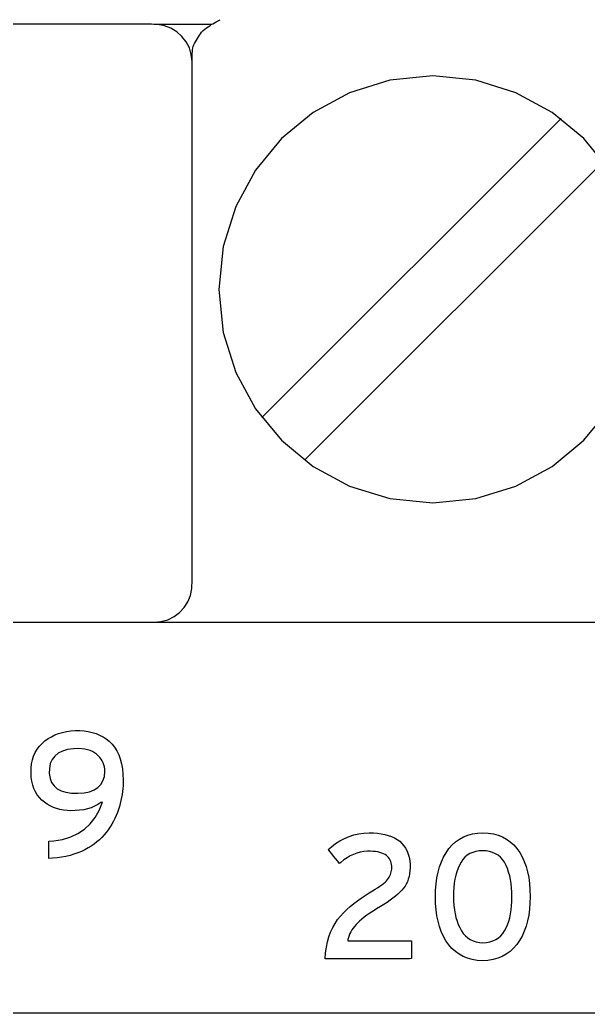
# Model space of a CAD drawing. Extents: x 1 to 47.7, y 0.2 to 35.
# Drawn here: x 32.948 to 33.393, y 10.665 to 11.443 of the extents above; entities that cross this region are included whole.
import ezdxf

# ---------------------------------------------------------------- set-up
doc = ezdxf.new("R2010")
doc.units = 0
doc.header["$MEASUREMENT"] = 0
for name, color, linetype in [('5_1___24__TARGET_LEDS___12', 7, 'CONTINUOUS'), ('6_1__EMPTY_IO_BOARD_POSITI', 7, 'CONTINUOUS'), ('6_2___8__INDEPENDENT_INPUT', 7, 'CONTINUOUS'), ('6_3___8__OPTOISO_INDEPENDE', 7, 'CONTINUOUS'), ('6_4___24__OPTOISO_INDEPEND', 7, 'CONTINUOUS'), ('6_5___8__INDEPENDENT_INPUT', 7, 'CONTINUOUS'), ('6_6___8__INDEPENDENT_INPUT', 7, 'CONTINUOUS'), ('6_7___8__OPTOISO_INDEPENDE', 7, 'CONTINUOUS'), ('6_8___8__OPTOISO_INDEPENDE', 7, 'CONTINUOUS'), ('7_0_____DWG', 7, 'CONTINUOUS')]:
    doc.layers.add(name, color=color, linetype=linetype)

msp = doc.modelspace()

# ---------------------------------------------------------------- linework, layer by layer
at = {"layer": '5_1___24__TARGET_LEDS___12'}
for points in [[(32.92364, 10.9711), (32.94976, 10.9711), (32.97827, 10.9711), (33.00598, 10.9711), (33.02971, 10.9711), (33.04628, 10.9711), (33.05252, 10.9711), (33.05821, 10.97163), (33.06355, 10.97314), (33.06843, 10.97555), (33.07274, 10.97875), (33.07639, 10.98264), (33.07928, 10.98714), (33.08131, 10.99213), (33.08237, 10.99753), (33.08251, 11.00444), (33.08251, 11.03416), (33.08251, 11.08594), (33.08251, 11.15174), (33.08251, 11.22356), (33.08251, 11.29337), (33.08251, 11.35316), (33.08251, 11.39491), (33.08251, 11.41061), (33.08196, 11.41617), (33.08041, 11.42138), (33.07794, 11.42613), (33.07466, 11.43034), (33.07066, 11.4339), (33.06605, 11.43671), (33.06093, 11.43869), (33.0554, 11.43972), (33.05089, 11.43985), (33.03909, 11.43985), (33.01854, 11.43985), (32.99242, 11.43985), (32.96391, 11.43985), (32.9362, 11.43985)], [(33.05252, 11.43985), (33.09806, 11.43985)], [(33.08251, 11.41061), (33.08251, 11.41211), (33.08253, 11.41368), (33.08258, 11.41528), (33.08266, 11.41688), (33.08278, 11.41844), (33.08295, 11.41992), (33.08318, 11.4213), (33.08348, 11.42252), (33.08389, 11.42366), (33.08449, 11.42491), (33.08518, 11.42616), (33.08594, 11.42743), (33.08674, 11.4287), (33.08758, 11.42997), (33.08842, 11.43124), (33.08925, 11.4325), (33.09004, 11.43374), (33.09127, 11.4349), (33.09258, 11.43596), (33.09386, 11.43696), (33.09512, 11.43789), (33.09636, 11.43875), (33.0976, 11.43956), (33.09882, 11.44032), (33.10006, 11.44103), (33.10129, 11.44169), (33.10246, 11.44231), (33.10355, 11.44287), (33.10461, 11.4434)], [(33.40974, 11.32546), (33.38931, 11.35025), (33.36455, 11.37072), (33.33614, 11.38617), (33.30475, 11.39594), (33.27105, 11.39935), (33.2373, 11.39594), (33.20587, 11.38617), (33.17743, 11.37072), (33.15265, 11.35025), (33.13221, 11.32546), (33.11678, 11.29702), (33.10702, 11.26561), (33.10362, 11.2319), (33.10702, 11.19822), (33.11678, 11.16685), (33.13221, 11.13847), (33.15265, 11.11375), (33.17743, 11.09335), (33.20587, 11.07795), (33.2373, 11.06822), (33.27105, 11.06483), (33.30475, 11.06822), (33.33614, 11.07795), (33.36455, 11.09335), (33.38931, 11.11375), (33.40974, 11.13847)], [(33.13721, 11.13167), (33.37147, 11.36593)], [(33.17063, 11.09825), (33.40489, 11.33251)], [(32.5159, 10.9711), (32.54973, 10.9711), (32.58561, 10.9711), (32.6235, 10.9711), (32.66334, 10.9711), (32.74865, 10.9711), (32.84107, 10.9711), (32.94018, 10.9711), (33.04553, 10.9711), (33.15666, 10.9711), (33.27314, 10.9711), (33.39452, 10.9711)]]:
    msp.add_lwpolyline(points, dxfattribs=at)
at = {"layer": '6_1__EMPTY_IO_BOARD_POSITI'}
msp.add_lwpolyline([(33.45082, 10.97086), (33.36364, 10.97086), (33.2787, 10.97086), (33.19613, 10.97086), (33.1161, 10.97086), (33.03876, 10.97086), (32.96426, 10.97086), (32.89276, 10.97086), (32.8244, 10.97086), (32.75935, 10.97086), (32.69775, 10.97086), (32.63976, 10.97086), (32.58552, 10.97086), (32.5352, 10.97086), (32.48895, 10.97086)], dxfattribs=at)
at = {"layer": '6_2___8__INDEPENDENT_INPUT'}
for points in [[(32.92364, 10.9711), (32.94976, 10.9711), (32.97827, 10.9711), (33.00598, 10.9711), (33.02971, 10.9711), (33.04628, 10.9711), (33.05252, 10.9711), (33.05821, 10.97163), (33.06355, 10.97314), (33.06843, 10.97555), (33.07274, 10.97875), (33.07639, 10.98264), (33.07928, 10.98714), (33.08131, 10.99213), (33.08237, 10.99753), (33.08251, 11.00444), (33.08251, 11.03416), (33.08251, 11.08594), (33.08251, 11.15174), (33.08251, 11.22356), (33.08251, 11.29337), (33.08251, 11.35316), (33.08251, 11.39491), (33.08251, 11.41061), (33.08196, 11.41617), (33.08041, 11.42138), (33.07794, 11.42613), (33.07466, 11.43034), (33.07066, 11.4339), (33.06605, 11.43671), (33.06093, 11.43869), (33.0554, 11.43972), (33.05089, 11.43985), (33.03909, 11.43985), (33.01854, 11.43985), (32.99242, 11.43985), (32.96391, 11.43985), (32.9362, 11.43985)], [(33.05252, 11.43985), (33.09806, 11.43985)], [(33.08251, 11.41061), (33.08251, 11.41211), (33.08253, 11.41368), (33.08258, 11.41528), (33.08266, 11.41688), (33.08278, 11.41844), (33.08295, 11.41992), (33.08318, 11.4213), (33.08348, 11.42252), (33.08389, 11.42366), (33.08449, 11.42491), (33.08518, 11.42616), (33.08594, 11.42743), (33.08674, 11.4287), (33.08758, 11.42997), (33.08842, 11.43124), (33.08925, 11.4325), (33.09004, 11.43374), (33.09127, 11.4349), (33.09258, 11.43596), (33.09386, 11.43696), (33.09512, 11.43789), (33.09636, 11.43875), (33.0976, 11.43956), (33.09882, 11.44032), (33.10006, 11.44103), (33.10129, 11.44169), (33.10246, 11.44231), (33.10355, 11.44287), (33.10461, 11.4434)], [(33.40974, 11.32546), (33.38931, 11.35025), (33.36455, 11.37072), (33.33614, 11.38617), (33.30475, 11.39594), (33.27105, 11.39935), (33.2373, 11.39594), (33.20587, 11.38617), (33.17743, 11.37072), (33.15265, 11.35025), (33.13221, 11.32546), (33.11678, 11.29702), (33.10702, 11.26561), (33.10362, 11.2319), (33.10702, 11.19822), (33.11678, 11.16685), (33.13221, 11.13847), (33.15265, 11.11375), (33.17743, 11.09335), (33.20587, 11.07795), (33.2373, 11.06822), (33.27105, 11.06483), (33.30475, 11.06822), (33.33614, 11.07795), (33.36455, 11.09335), (33.38931, 11.11375), (33.40974, 11.13847)], [(33.13721, 11.13167), (33.37147, 11.36593)], [(33.17063, 11.09825), (33.40489, 11.33251)], [(32.5159, 10.9711), (32.54973, 10.9711), (32.58561, 10.9711), (32.6235, 10.9711), (32.66334, 10.9711), (32.74865, 10.9711), (32.84107, 10.9711), (32.94018, 10.9711), (33.04553, 10.9711), (33.15666, 10.9711), (33.27314, 10.9711), (33.39452, 10.9711)]]:
    msp.add_lwpolyline(points, dxfattribs=at)
at = {"layer": '6_3___8__OPTOISO_INDEPENDE'}
for points in [[(32.92364, 10.9711), (32.94976, 10.9711), (32.97827, 10.9711), (33.00598, 10.9711), (33.02971, 10.9711), (33.04628, 10.9711), (33.05252, 10.9711), (33.05821, 10.97163), (33.06355, 10.97314), (33.06843, 10.97555), (33.07274, 10.97875), (33.07639, 10.98264), (33.07928, 10.98714), (33.08131, 10.99213), (33.08237, 10.99753), (33.08251, 11.00444), (33.08251, 11.03416), (33.08251, 11.08594), (33.08251, 11.15174), (33.08251, 11.22356), (33.08251, 11.29337), (33.08251, 11.35316), (33.08251, 11.39491), (33.08251, 11.41061), (33.08196, 11.41617), (33.08041, 11.42138), (33.07794, 11.42613), (33.07466, 11.43034), (33.07066, 11.4339), (33.06605, 11.43671), (33.06093, 11.43869), (33.0554, 11.43972), (33.05089, 11.43985), (33.03909, 11.43985), (33.01854, 11.43985), (32.99242, 11.43985), (32.96391, 11.43985), (32.9362, 11.43985)], [(33.05252, 11.43985), (33.09806, 11.43985)], [(33.08251, 11.41061), (33.08251, 11.41211), (33.08253, 11.41368), (33.08258, 11.41528), (33.08266, 11.41688), (33.08278, 11.41844), (33.08295, 11.41992), (33.08318, 11.4213), (33.08348, 11.42252), (33.08389, 11.42366), (33.08449, 11.42491), (33.08518, 11.42616), (33.08594, 11.42743), (33.08674, 11.4287), (33.08758, 11.42997), (33.08842, 11.43124), (33.08925, 11.4325), (33.09004, 11.43374), (33.09127, 11.4349), (33.09258, 11.43596), (33.09386, 11.43696), (33.09512, 11.43789), (33.09636, 11.43875), (33.0976, 11.43956), (33.09882, 11.44032), (33.10006, 11.44103), (33.10129, 11.44169), (33.10246, 11.44231), (33.10355, 11.44287), (33.10461, 11.4434)], [(33.40974, 11.32546), (33.38931, 11.35025), (33.36455, 11.37072), (33.33614, 11.38617), (33.30475, 11.39594), (33.27105, 11.39935), (33.2373, 11.39594), (33.20587, 11.38617), (33.17743, 11.37072), (33.15265, 11.35025), (33.13221, 11.32546), (33.11678, 11.29702), (33.10702, 11.26561), (33.10362, 11.2319), (33.10702, 11.19822), (33.11678, 11.16685), (33.13221, 11.13847), (33.15265, 11.11375), (33.17743, 11.09335), (33.20587, 11.07795), (33.2373, 11.06822), (33.27105, 11.06483), (33.30475, 11.06822), (33.33614, 11.07795), (33.36455, 11.09335), (33.38931, 11.11375), (33.40974, 11.13847)], [(33.13721, 11.13167), (33.37147, 11.36593)], [(33.17063, 11.09825), (33.40489, 11.33251)], [(32.5159, 10.9711), (32.54973, 10.9711), (32.58561, 10.9711), (32.6235, 10.9711), (32.66334, 10.9711), (32.74865, 10.9711), (32.84107, 10.9711), (32.94018, 10.9711), (33.04553, 10.9711), (33.15666, 10.9711), (33.27314, 10.9711), (33.39452, 10.9711)]]:
    msp.add_lwpolyline(points, dxfattribs=at)
at = {"layer": '6_4___24__OPTOISO_INDEPEND'}
for points in [[(32.92364, 10.9711), (32.94976, 10.9711), (32.97827, 10.9711), (33.00598, 10.9711), (33.02971, 10.9711), (33.04628, 10.9711), (33.05252, 10.9711), (33.05821, 10.97163), (33.06355, 10.97314), (33.06843, 10.97555), (33.07274, 10.97875), (33.07639, 10.98264), (33.07928, 10.98714), (33.08131, 10.99213), (33.08237, 10.99753), (33.08251, 11.00444), (33.08251, 11.03416), (33.08251, 11.08594), (33.08251, 11.15174), (33.08251, 11.22356), (33.08251, 11.29337), (33.08251, 11.35316), (33.08251, 11.39491), (33.08251, 11.41061), (33.08196, 11.41617), (33.08041, 11.42138), (33.07794, 11.42613), (33.07466, 11.43034), (33.07066, 11.4339), (33.06605, 11.43671), (33.06093, 11.43869), (33.0554, 11.43972), (33.05089, 11.43985), (33.03909, 11.43985), (33.01854, 11.43985), (32.99242, 11.43985), (32.96391, 11.43985), (32.9362, 11.43985)], [(33.05252, 11.43985), (33.09806, 11.43985)], [(33.08251, 11.41061), (33.08251, 11.41211), (33.08253, 11.41368), (33.08258, 11.41528), (33.08266, 11.41688), (33.08278, 11.41844), (33.08295, 11.41992), (33.08318, 11.4213), (33.08348, 11.42252), (33.08389, 11.42366), (33.08449, 11.42491), (33.08518, 11.42616), (33.08594, 11.42743), (33.08674, 11.4287), (33.08758, 11.42997), (33.08842, 11.43124), (33.08925, 11.4325), (33.09004, 11.43374), (33.09127, 11.4349), (33.09258, 11.43596), (33.09386, 11.43696), (33.09512, 11.43789), (33.09636, 11.43875), (33.0976, 11.43956), (33.09882, 11.44032), (33.10006, 11.44103), (33.10129, 11.44169), (33.10246, 11.44231), (33.10355, 11.44287), (33.10461, 11.4434)], [(33.40974, 11.32546), (33.38931, 11.35025), (33.36455, 11.37072), (33.33614, 11.38617), (33.30475, 11.39594), (33.27105, 11.39935), (33.2373, 11.39594), (33.20587, 11.38617), (33.17743, 11.37072), (33.15265, 11.35025), (33.13221, 11.32546), (33.11678, 11.29702), (33.10702, 11.26561), (33.10362, 11.2319), (33.10702, 11.19822), (33.11678, 11.16685), (33.13221, 11.13847), (33.15265, 11.11375), (33.17743, 11.09335), (33.20587, 11.07795), (33.2373, 11.06822), (33.27105, 11.06483), (33.30475, 11.06822), (33.33614, 11.07795), (33.36455, 11.09335), (33.38931, 11.11375), (33.40974, 11.13847)], [(33.13721, 11.13167), (33.37147, 11.36593)], [(33.17063, 11.09825), (33.40489, 11.33251)], [(32.5159, 10.9711), (32.54973, 10.9711), (32.58561, 10.9711), (32.6235, 10.9711), (32.66334, 10.9711), (32.74865, 10.9711), (32.84107, 10.9711), (32.94018, 10.9711), (33.04553, 10.9711), (33.15666, 10.9711), (33.27314, 10.9711), (33.39452, 10.9711)]]:
    msp.add_lwpolyline(points, dxfattribs=at)
at = {"layer": '6_5___8__INDEPENDENT_INPUT'}
for points in [[(32.92364, 10.9711), (32.94976, 10.9711), (32.97827, 10.9711), (33.00598, 10.9711), (33.02971, 10.9711), (33.04628, 10.9711), (33.05252, 10.9711), (33.05821, 10.97163), (33.06355, 10.97314), (33.06843, 10.97555), (33.07274, 10.97875), (33.07639, 10.98264), (33.07928, 10.98714), (33.08131, 10.99213), (33.08237, 10.99753), (33.08251, 11.00444), (33.08251, 11.03416), (33.08251, 11.08594), (33.08251, 11.15174), (33.08251, 11.22356), (33.08251, 11.29337), (33.08251, 11.35316), (33.08251, 11.39491), (33.08251, 11.41061), (33.08196, 11.41617), (33.08041, 11.42138), (33.07794, 11.42613), (33.07466, 11.43034), (33.07066, 11.4339), (33.06605, 11.43671), (33.06093, 11.43869), (33.0554, 11.43972), (33.05089, 11.43985), (33.03909, 11.43985), (33.01854, 11.43985), (32.99242, 11.43985), (32.96391, 11.43985), (32.9362, 11.43985)], [(33.05252, 11.43985), (33.09806, 11.43985)], [(33.08251, 11.41061), (33.08251, 11.41211), (33.08253, 11.41368), (33.08258, 11.41528), (33.08266, 11.41688), (33.08278, 11.41844), (33.08295, 11.41992), (33.08318, 11.4213), (33.08348, 11.42252), (33.08389, 11.42366), (33.08449, 11.42491), (33.08518, 11.42616), (33.08594, 11.42743), (33.08674, 11.4287), (33.08758, 11.42997), (33.08842, 11.43124), (33.08925, 11.4325), (33.09004, 11.43374), (33.09127, 11.4349), (33.09258, 11.43596), (33.09386, 11.43696), (33.09512, 11.43789), (33.09636, 11.43875), (33.0976, 11.43956), (33.09882, 11.44032), (33.10006, 11.44103), (33.10129, 11.44169), (33.10246, 11.44231), (33.10355, 11.44287), (33.10461, 11.4434)], [(33.40974, 11.32546), (33.38931, 11.35025), (33.36455, 11.37072), (33.33614, 11.38617), (33.30475, 11.39594), (33.27105, 11.39935), (33.2373, 11.39594), (33.20587, 11.38617), (33.17743, 11.37072), (33.15265, 11.35025), (33.13221, 11.32546), (33.11678, 11.29702), (33.10702, 11.26561), (33.10362, 11.2319), (33.10702, 11.19822), (33.11678, 11.16685), (33.13221, 11.13847), (33.15265, 11.11375), (33.17743, 11.09335), (33.20587, 11.07795), (33.2373, 11.06822), (33.27105, 11.06483), (33.30475, 11.06822), (33.33614, 11.07795), (33.36455, 11.09335), (33.38931, 11.11375), (33.40974, 11.13847)], [(33.13721, 11.13167), (33.37147, 11.36593)], [(33.17063, 11.09825), (33.40489, 11.33251)], [(32.5159, 10.9711), (32.54973, 10.9711), (32.58561, 10.9711), (32.6235, 10.9711), (32.66334, 10.9711), (32.74865, 10.9711), (32.84107, 10.9711), (32.94018, 10.9711), (33.04553, 10.9711), (33.15666, 10.9711), (33.27314, 10.9711), (33.39452, 10.9711)]]:
    msp.add_lwpolyline(points, dxfattribs=at)
at = {"layer": '6_6___8__INDEPENDENT_INPUT'}
for points in [[(32.92364, 10.9711), (32.94976, 10.9711), (32.97827, 10.9711), (33.00598, 10.9711), (33.02971, 10.9711), (33.04628, 10.9711), (33.05252, 10.9711), (33.05821, 10.97163), (33.06355, 10.97314), (33.06843, 10.97555), (33.07274, 10.97875), (33.07639, 10.98264), (33.07928, 10.98714), (33.08131, 10.99213), (33.08237, 10.99753), (33.08251, 11.00444), (33.08251, 11.03416), (33.08251, 11.08594), (33.08251, 11.15174), (33.08251, 11.22356), (33.08251, 11.29337), (33.08251, 11.35316), (33.08251, 11.39491), (33.08251, 11.41061), (33.08196, 11.41617), (33.08041, 11.42138), (33.07794, 11.42613), (33.07466, 11.43034), (33.07066, 11.4339), (33.06605, 11.43671), (33.06093, 11.43869), (33.0554, 11.43972), (33.05089, 11.43985), (33.03909, 11.43985), (33.01854, 11.43985), (32.99242, 11.43985), (32.96391, 11.43985), (32.9362, 11.43985)], [(33.05252, 11.43985), (33.09806, 11.43985)], [(33.08251, 11.41061), (33.08251, 11.41211), (33.08253, 11.41368), (33.08258, 11.41528), (33.08266, 11.41688), (33.08278, 11.41844), (33.08295, 11.41992), (33.08318, 11.4213), (33.08348, 11.42252), (33.08389, 11.42366), (33.08449, 11.42491), (33.08518, 11.42616), (33.08594, 11.42743), (33.08674, 11.4287), (33.08758, 11.42997), (33.08842, 11.43124), (33.08925, 11.4325), (33.09004, 11.43374), (33.09127, 11.4349), (33.09258, 11.43596), (33.09386, 11.43696), (33.09512, 11.43789), (33.09636, 11.43875), (33.0976, 11.43956), (33.09882, 11.44032), (33.10006, 11.44103), (33.10129, 11.44169), (33.10246, 11.44231), (33.10355, 11.44287), (33.10461, 11.4434)], [(33.40974, 11.32546), (33.38931, 11.35025), (33.36455, 11.37072), (33.33614, 11.38617), (33.30475, 11.39594), (33.27105, 11.39935), (33.2373, 11.39594), (33.20587, 11.38617), (33.17743, 11.37072), (33.15265, 11.35025), (33.13221, 11.32546), (33.11678, 11.29702), (33.10702, 11.26561), (33.10362, 11.2319), (33.10702, 11.19822), (33.11678, 11.16685), (33.13221, 11.13847), (33.15265, 11.11375), (33.17743, 11.09335), (33.20587, 11.07795), (33.2373, 11.06822), (33.27105, 11.06483), (33.30475, 11.06822), (33.33614, 11.07795), (33.36455, 11.09335), (33.38931, 11.11375), (33.40974, 11.13847)], [(33.13721, 11.13167), (33.37147, 11.36593)], [(33.17063, 11.09825), (33.40489, 11.33251)], [(32.5159, 10.9711), (32.54973, 10.9711), (32.58561, 10.9711), (32.6235, 10.9711), (32.66334, 10.9711), (32.74865, 10.9711), (32.84107, 10.9711), (32.94018, 10.9711), (33.04553, 10.9711), (33.15666, 10.9711), (33.27314, 10.9711), (33.39452, 10.9711)]]:
    msp.add_lwpolyline(points, dxfattribs=at)
at = {"layer": '6_7___8__OPTOISO_INDEPENDE'}
for points in [[(32.92364, 10.9711), (32.94976, 10.9711), (32.97827, 10.9711), (33.00598, 10.9711), (33.02971, 10.9711), (33.04628, 10.9711), (33.05252, 10.9711), (33.05821, 10.97163), (33.06355, 10.97314), (33.06843, 10.97555), (33.07274, 10.97875), (33.07639, 10.98264), (33.07928, 10.98714), (33.08131, 10.99213), (33.08237, 10.99753), (33.08251, 11.00444), (33.08251, 11.03416), (33.08251, 11.08594), (33.08251, 11.15174), (33.08251, 11.22356), (33.08251, 11.29337), (33.08251, 11.35316), (33.08251, 11.39491), (33.08251, 11.41061), (33.08196, 11.41617), (33.08041, 11.42138), (33.07794, 11.42613), (33.07466, 11.43034), (33.07066, 11.4339), (33.06605, 11.43671), (33.06093, 11.43869), (33.0554, 11.43972), (33.05089, 11.43985), (33.03909, 11.43985), (33.01854, 11.43985), (32.99242, 11.43985), (32.96391, 11.43985), (32.9362, 11.43985)], [(33.05252, 11.43985), (33.09806, 11.43985)], [(33.08251, 11.41061), (33.08251, 11.41211), (33.08253, 11.41368), (33.08258, 11.41528), (33.08266, 11.41688), (33.08278, 11.41844), (33.08295, 11.41992), (33.08318, 11.4213), (33.08348, 11.42252), (33.08389, 11.42366), (33.08449, 11.42491), (33.08518, 11.42616), (33.08594, 11.42743), (33.08674, 11.4287), (33.08758, 11.42997), (33.08842, 11.43124), (33.08925, 11.4325), (33.09004, 11.43374), (33.09127, 11.4349), (33.09258, 11.43596), (33.09386, 11.43696), (33.09512, 11.43789), (33.09636, 11.43875), (33.0976, 11.43956), (33.09882, 11.44032), (33.10006, 11.44103), (33.10129, 11.44169), (33.10246, 11.44231), (33.10355, 11.44287), (33.10461, 11.4434)], [(33.40974, 11.32546), (33.38931, 11.35025), (33.36455, 11.37072), (33.33614, 11.38617), (33.30475, 11.39594), (33.27105, 11.39935), (33.2373, 11.39594), (33.20587, 11.38617), (33.17743, 11.37072), (33.15265, 11.35025), (33.13221, 11.32546), (33.11678, 11.29702), (33.10702, 11.26561), (33.10362, 11.2319), (33.10702, 11.19822), (33.11678, 11.16685), (33.13221, 11.13847), (33.15265, 11.11375), (33.17743, 11.09335), (33.20587, 11.07795), (33.2373, 11.06822), (33.27105, 11.06483), (33.30475, 11.06822), (33.33614, 11.07795), (33.36455, 11.09335), (33.38931, 11.11375), (33.40974, 11.13847)], [(33.13721, 11.13167), (33.37147, 11.36593)], [(33.17063, 11.09825), (33.40489, 11.33251)], [(32.5159, 10.9711), (32.54973, 10.9711), (32.58561, 10.9711), (32.6235, 10.9711), (32.66334, 10.9711), (32.74865, 10.9711), (32.84107, 10.9711), (32.94018, 10.9711), (33.04553, 10.9711), (33.15666, 10.9711), (33.27314, 10.9711), (33.39452, 10.9711)]]:
    msp.add_lwpolyline(points, dxfattribs=at)
at = {"layer": '6_8___8__OPTOISO_INDEPENDE'}
for points in [[(32.92364, 10.9711), (32.94976, 10.9711), (32.97827, 10.9711), (33.00598, 10.9711), (33.02971, 10.9711), (33.04628, 10.9711), (33.05252, 10.9711), (33.05821, 10.97163), (33.06355, 10.97314), (33.06843, 10.97555), (33.07274, 10.97875), (33.07639, 10.98264), (33.07928, 10.98714), (33.08131, 10.99213), (33.08237, 10.99753), (33.08251, 11.00444), (33.08251, 11.03416), (33.08251, 11.08594), (33.08251, 11.15174), (33.08251, 11.22356), (33.08251, 11.29337), (33.08251, 11.35316), (33.08251, 11.39491), (33.08251, 11.41061), (33.08196, 11.41617), (33.08041, 11.42138), (33.07794, 11.42613), (33.07466, 11.43034), (33.07066, 11.4339), (33.06605, 11.43671), (33.06093, 11.43869), (33.0554, 11.43972), (33.05089, 11.43985), (33.03909, 11.43985), (33.01854, 11.43985), (32.99242, 11.43985), (32.96391, 11.43985), (32.9362, 11.43985)], [(33.05252, 11.43985), (33.09806, 11.43985)], [(33.08251, 11.41061), (33.08251, 11.41211), (33.08253, 11.41368), (33.08258, 11.41528), (33.08266, 11.41688), (33.08278, 11.41844), (33.08295, 11.41992), (33.08318, 11.4213), (33.08348, 11.42252), (33.08389, 11.42366), (33.08449, 11.42491), (33.08518, 11.42616), (33.08594, 11.42743), (33.08674, 11.4287), (33.08758, 11.42997), (33.08842, 11.43124), (33.08925, 11.4325), (33.09004, 11.43374), (33.09127, 11.4349), (33.09258, 11.43596), (33.09386, 11.43696), (33.09512, 11.43789), (33.09636, 11.43875), (33.0976, 11.43956), (33.09882, 11.44032), (33.10006, 11.44103), (33.10129, 11.44169), (33.10246, 11.44231), (33.10355, 11.44287), (33.10461, 11.4434)], [(33.40974, 11.32546), (33.38931, 11.35025), (33.36455, 11.37072), (33.33614, 11.38617), (33.30475, 11.39594), (33.27105, 11.39935), (33.2373, 11.39594), (33.20587, 11.38617), (33.17743, 11.37072), (33.15265, 11.35025), (33.13221, 11.32546), (33.11678, 11.29702), (33.10702, 11.26561), (33.10362, 11.2319), (33.10702, 11.19822), (33.11678, 11.16685), (33.13221, 11.13847), (33.15265, 11.11375), (33.17743, 11.09335), (33.20587, 11.07795), (33.2373, 11.06822), (33.27105, 11.06483), (33.30475, 11.06822), (33.33614, 11.07795), (33.36455, 11.09335), (33.38931, 11.11375), (33.40974, 11.13847)], [(33.13721, 11.13167), (33.37147, 11.36593)], [(33.17063, 11.09825), (33.40489, 11.33251)], [(32.5159, 10.9711), (32.54973, 10.9711), (32.58561, 10.9711), (32.6235, 10.9711), (32.66334, 10.9711), (32.74865, 10.9711), (32.84107, 10.9711), (32.94018, 10.9711), (33.04553, 10.9711), (33.15666, 10.9711), (33.27314, 10.9711), (33.39452, 10.9711)]]:
    msp.add_lwpolyline(points, dxfattribs=at)
at = {"layer": '7_0_____DWG'}
for points in [[(33.02865, 10.84747), (33.02861, 10.84524), (33.0285, 10.843), (33.02832, 10.84073), (33.02807, 10.83845), (33.02775, 10.83615), (33.02736, 10.83382), (33.02689, 10.83148), (33.02636, 10.82912), (33.02573, 10.82674), (33.02497, 10.82436), (33.02411, 10.82201), (33.02315, 10.8197), (33.02209, 10.81741), (33.02092, 10.81515), (33.01966, 10.81293), (33.01829, 10.81073), (33.01683, 10.80857), (33.01528, 10.80647), (33.01363, 10.80446), (33.01185, 10.80254), (33.00995, 10.80071), (33.00793, 10.79897), (33.00577, 10.79731), (33.0035, 10.79575), (33.0011, 10.79427), (32.99857, 10.79288), (32.99588, 10.79156), (32.99306, 10.79038), (32.99009, 10.78933), (32.98698, 10.78842), (32.98374, 10.78764), (32.98036, 10.787), (32.97684, 10.78649), (32.97318, 10.78612), (32.97027, 10.78595), (32.97027, 10.78667), (32.97027, 10.78817), (32.97027, 10.79019), (32.97027, 10.7925), (32.97027, 10.79483), (32.97027, 10.79694), (32.97027, 10.79858), (32.97027, 10.7995), (32.97426, 10.79989), (32.9812, 10.80098), (32.98752, 10.80285), (32.99322, 10.80548), (32.9983, 10.80888), (33.00276, 10.81305), (33.0066, 10.81799), (33.00982, 10.82369), (33.01242, 10.83017), (33.01099, 10.82976), (33.00873, 10.82822), (33.00626, 10.8269), (33.00361, 10.82579), (33.00076, 10.82489), (32.99772, 10.82421), (32.99448, 10.82374), (32.99106, 10.82348), (32.98755, 10.82343), (32.98463, 10.82356), (32.9818, 10.82389), (32.97908, 10.82442), (32.97646, 10.82515), (32.97394, 10.82608), (32.97151, 10.82721), (32.96919, 10.82853), (32.96697, 10.83006), (32.96486, 10.83178), (32.96297, 10.83371), (32.96131, 10.83585), (32.95989, 10.8382), (32.95872, 10.84076), (32.95779, 10.84352), (32.95709, 10.84649), (32.95664, 10.84967), (32.95643, 10.85306), (32.95653, 10.85666), (32.95691, 10.86009), (32.95757, 10.8633), (32.95851, 10.86631), (32.95973, 10.8691), (32.96122, 10.87169), (32.963, 10.87406), (32.96505, 10.87621), (32.96737, 10.87816), (32.96982, 10.87993), (32.97241, 10.88147), (32.97514, 10.8828), (32.97803, 10.88391), (32.98106, 10.8848), (32.98424, 10.88548), (32.98757, 10.88594), (32.99105, 10.88618), (32.99461, 10.88621), (32.99801, 10.88599), (33.00127, 10.88554), (33.00438, 10.88485), (33.00734, 10.88393), (33.01015, 10.88276), (33.01281, 10.88135), (33.01533, 10.87971), (33.01769, 10.87782), (33.01992, 10.87567), (33.02191, 10.8732), (33.02365, 10.87043), (33.02512, 10.86735), (33.02634, 10.86398), (33.0273, 10.86031), (33.02801, 10.85633), (33.02846, 10.85205)], [(33.01427, 10.85428), (33.01419, 10.85606), (33.01395, 10.85777), (33.01355, 10.8594), (33.01299, 10.86097), (33.01227, 10.86247), (33.01139, 10.8639), (33.01035, 10.86527), (33.00914, 10.86656), (33.00778, 10.86777), (33.00626, 10.86884), (33.00458, 10.86976), (33.00274, 10.87052), (33.00074, 10.87114), (32.99857, 10.87161), (32.99625, 10.87193), (32.99377, 10.8721), (32.98963, 10.87197), (32.985, 10.87131), (32.98101, 10.87014), (32.97767, 10.86846), (32.97497, 10.86627), (32.97293, 10.86356), (32.97154, 10.86035), (32.9708, 10.85663), (32.97074, 10.85251), (32.97136, 10.84879), (32.9726, 10.84558), (32.97446, 10.84289), (32.97695, 10.84071), (32.98006, 10.83904), (32.98379, 10.83789), (32.98814, 10.83726), (32.99312, 10.83713), (32.99799, 10.83749), (33.00223, 10.83835), (33.00583, 10.83973), (33.00879, 10.84162), (33.01112, 10.84402), (33.0128, 10.84693), (33.01386, 10.85035)], [(33.18671, 10.70744), (33.18711, 10.71211), (33.18775, 10.71653), (33.18862, 10.72071), (33.18973, 10.72466), (33.19107, 10.72837), (33.19265, 10.73184), (33.19447, 10.73507), (33.19652, 10.73806), (33.19881, 10.74082), (33.20125, 10.74341), (33.20378, 10.74591), (33.20642, 10.74832), (33.20916, 10.75063), (33.212, 10.75285), (33.21494, 10.75497), (33.21798, 10.75701), (33.22112, 10.75895), (33.22387, 10.76056), (33.2259, 10.76182), (33.22777, 10.76304), (33.22948, 10.76421), (33.23102, 10.76535), (33.23241, 10.76645), (33.23363, 10.76751), (33.23469, 10.76853), (33.23559, 10.76951), (33.2363, 10.77047), (33.23691, 10.77145), (33.23744, 10.77244), (33.23789, 10.77346), (33.23826, 10.77449), (33.23854, 10.77554), (33.23875, 10.77661), (33.23888, 10.77769), (33.23893, 10.77879), (33.23889, 10.7801), (33.23874, 10.78136), (33.23849, 10.78256), (33.23813, 10.78369), (33.23767, 10.78475), (33.2371, 10.78574), (33.23643, 10.78666), (33.23565, 10.78751), (33.23475, 10.7883), (33.23369, 10.78904), (33.23249, 10.78968), (33.23115, 10.79024), (33.22967, 10.7907), (33.22804, 10.79108), (33.22627, 10.79136), (33.22436, 10.79156), (33.22231, 10.79166), (33.2199, 10.79165), (33.21706, 10.79139), (33.21429, 10.79089), (33.21159, 10.79015), (33.20896, 10.78917), (33.2064, 10.78796), (33.20392, 10.78651), (33.2015, 10.78482), (33.19916, 10.78289), (33.19804, 10.78209), (33.1974, 10.78288), (33.1963, 10.78423), (33.19491, 10.78594), (33.19339, 10.78781), (33.19189, 10.78965), (33.19058, 10.79126), (33.18962, 10.79245), (33.18916, 10.79301), (33.19161, 10.79521), (33.1949, 10.79773), (33.1983, 10.79992), (33.20183, 10.80178), (33.20548, 10.80332), (33.20926, 10.80453), (33.21315, 10.80541), (33.21717, 10.80596), (33.22131, 10.80619), (33.22463, 10.8061), (33.22777, 10.80585), (33.23075, 10.80544), (33.23356, 10.80486), (33.23621, 10.80411), (33.23869, 10.8032), (33.241, 10.80213), (33.24314, 10.80088), (33.24512, 10.79946), (33.24689, 10.79782), (33.24845, 10.796), (33.24979, 10.794), (33.25092, 10.79182), (33.25182, 10.78946), (33.25251, 10.78693), (33.25299, 10.78422), (33.25325, 10.78133), (33.25328, 10.77856), (33.25315, 10.77619), (33.25287, 10.77393), (33.25244, 10.77177), (33.25188, 10.76973), (33.25117, 10.76779), (33.25032, 10.76597), (33.24932, 10.76425), (33.24819, 10.76264), (33.24686, 10.76112), (33.24535, 10.75958), (33.24366, 10.75802), (33.24181, 10.75645), (33.23978, 10.75485), (33.23759, 10.75324), (33.23522, 10.7516), (33.23268, 10.74995), (33.22998, 10.74827), (33.22707, 10.7465), (33.22435, 10.74477), (33.22182, 10.74309), (33.2195, 10.74146), (33.21739, 10.73989), (33.21547, 10.73838), (33.21376, 10.73692), (33.21226, 10.73551), (33.21095, 10.73416), (33.20979, 10.73278), (33.20873, 10.73139), (33.20778, 10.72997), (33.20694, 10.72853), (33.2062, 10.72707), (33.20556, 10.72559), (33.20503, 10.72409), (33.20461, 10.72257), (33.2046, 10.72154), (33.20749, 10.72154), (33.21309, 10.72154), (33.2205, 10.72154), (33.22885, 10.72154), (33.23725, 10.72154), (33.24481, 10.72154), (33.25065, 10.72154), (33.25389, 10.72154), (33.25426, 10.72138), (33.25426, 10.72037), (33.25426, 10.71865), (33.25426, 10.71648), (33.25426, 10.71409), (33.25426, 10.71175), (33.25426, 10.7097), (33.25426, 10.70819), (33.25426, 10.70747), (33.25276, 10.70744), (33.24707, 10.70744), (33.23825, 10.70744), (33.22749, 10.70744), (33.21601, 10.70744), (33.20499, 10.70744), (33.19564, 10.70744), (33.18914, 10.70744)], [(33.34729, 10.75621), (33.34716, 10.75106), (33.34677, 10.74615), (33.34612, 10.74148), (33.34521, 10.73705), (33.34404, 10.73286), (33.34261, 10.7289), (33.34092, 10.72519), (33.33896, 10.72171), (33.33675, 10.71848), (33.33427, 10.7156), (33.33155, 10.71309), (33.32859, 10.71095), (33.32537, 10.70919), (33.32191, 10.7078), (33.3182, 10.70679), (33.31424, 10.70615), (33.31003, 10.70589), (33.30587, 10.70615), (33.30196, 10.70678), (33.29829, 10.70779), (33.29486, 10.70916), (33.29167, 10.71091), (33.28873, 10.71302), (33.28603, 10.7155), (33.28358, 10.71836), (33.28137, 10.72154), (33.27942, 10.72497), (33.27773, 10.72864), (33.2763, 10.73257), (33.27513, 10.73674), (33.27422, 10.74117), (33.27356, 10.74584), (33.27317, 10.75076), (33.27304, 10.75593), (33.27318, 10.7611), (33.27357, 10.76602), (33.27423, 10.7707), (33.27515, 10.77514), (33.27634, 10.77934), (33.27779, 10.7833), (33.2795, 10.78702), (33.28148, 10.7905), (33.28372, 10.79374), (33.2862, 10.79663), (33.28893, 10.79914), (33.29189, 10.80126), (33.29509, 10.80301), (33.29853, 10.80438), (33.30222, 10.80536), (33.30614, 10.80596), (33.3103, 10.80619), (33.3145, 10.80594), (33.31846, 10.80532), (33.32216, 10.80433), (33.3256, 10.80297), (33.3288, 10.80124), (33.33175, 10.79915), (33.33445, 10.79668), (33.3369, 10.79384), (33.33908, 10.79066), (33.34101, 10.78722), (33.34267, 10.78353), (33.34408, 10.7796), (33.34524, 10.77541), (33.34613, 10.77098), (33.34678, 10.7663), (33.34716, 10.76138)], [(33.33306, 10.75593), (33.33299, 10.75955), (33.33277, 10.76302), (33.33241, 10.76633), (33.3319, 10.76949), (33.33124, 10.7725), (33.33044, 10.77535), (33.32949, 10.77806), (33.3284, 10.78061), (33.32714, 10.78298), (33.32568, 10.78509), (33.32402, 10.78692), (33.32217, 10.78847), (33.32013, 10.78974), (33.3179, 10.79074), (33.31547, 10.79147), (33.31285, 10.79192), (33.31003, 10.79209), (33.30726, 10.79192), (33.30468, 10.79148), (33.30229, 10.79076), (33.30009, 10.78978), (33.29808, 10.78852), (33.29626, 10.78698), (33.29463, 10.78518), (33.29319, 10.7831), (33.29192, 10.78077), (33.2908, 10.77828), (33.28984, 10.77562), (33.28903, 10.77279), (33.28837, 10.7698), (33.28786, 10.76665), (33.28751, 10.76333), (33.28732, 10.75985), (33.28727, 10.75621), (33.28735, 10.7526), (33.28758, 10.74916), (33.28796, 10.74587), (33.2885, 10.74274), (33.28918, 10.73977), (33.29002, 10.73695), (33.29102, 10.73429), (33.29216, 10.73178), (33.29345, 10.72939), (33.29491, 10.72721), (33.29655, 10.72532), (33.29838, 10.72372), (33.30039, 10.7224), (33.30259, 10.72137), (33.30498, 10.72062), (33.30755, 10.72016), (33.3103, 10.71998), (33.31311, 10.72016), (33.31573, 10.72061), (33.31815, 10.72135), (33.32037, 10.72237), (33.32239, 10.72367), (33.32422, 10.72526), (33.32585, 10.72712), (33.32729, 10.72927), (33.32852, 10.73163), (33.32958, 10.73411), (33.33051, 10.73675), (33.33129, 10.73954), (33.33193, 10.7425), (33.33242, 10.74562), (33.33278, 10.7489), (33.33299, 10.75234)]]:
    msp.add_lwpolyline(points, close=True, dxfattribs=at)
msp.add_lwpolyline([(34.61883, 10.66478), (34.22848, 10.66478), (33.8389, 10.66478), (33.45084, 10.66478), (33.25762, 10.66478), (33.06506, 10.66478), (32.87327, 10.66478), (32.68234, 10.66478), (32.49236, 10.66478), (32.30343, 10.66478), (32.11565, 10.66478), (31.9291, 10.66478), (31.74389, 10.66478)], dxfattribs=at)

doc.saveas('drawing.dxf')
